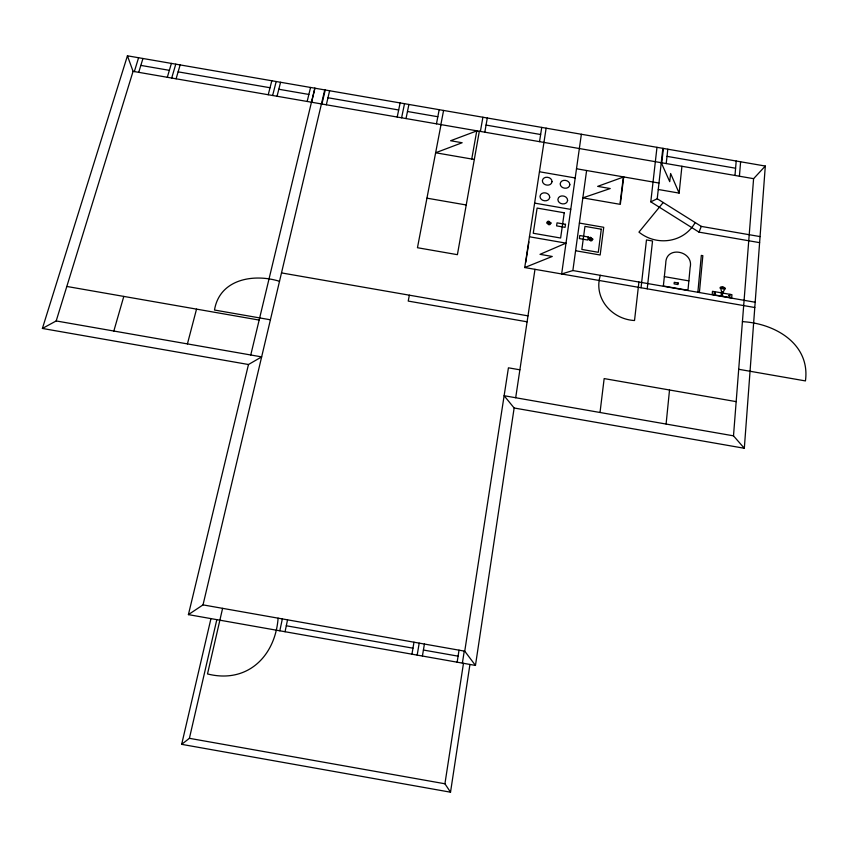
<?xml version="1.0" encoding="UTF-8"?>
<svg xmlns="http://www.w3.org/2000/svg" width="848" height="848" viewBox="0 0 848 848"><rect width="100%" height="100%" fill="white"/><g stroke="black" fill="none" stroke-linecap="round" stroke-linejoin="round"><path stroke-width="1.27" d="M744.321 448.274L733.499 435.84L504.125 395.719L514.142 407.994L744.321 448.274L765.309 166.049L127.433 55.809L42.4 328.452L248.475 364.513L261.65 356.891L56.191 320.947L42.4 328.452M733.499 435.84L753.596 178.674L765.309 166.049M739.414 176.214L740.611 161.788M729.693 297.542L729.958 294.33M734.983 175.451L736.202 161.025M721.129 296.047L721.521 291.532L720.429 287.122L722.962 286.804L724.976 287.917C724.923 290.631 721.224 292.761 722.793 296.334M714.228 294.85L714.514 291.648L714.292 294.86M688.873 280.889L690.124 267.523C694.226 250.966 665.786 245.083 665.754 263.293L663.348 285.999L687.961 290.281L688.873 280.889L664.344 276.628M697.862 292.274L701.328 255.407L702.844 255.672L699.399 292.539M666.104 423.989L669.517 389.985M658.281 189.486L679.131 193.1L681.919 166.272M666.221 163.558L667.8 149.195M647.215 288.808L652.536 241.002L646.473 239.942L641.046 287.737M656.977 147.329L650.787 201.835L657.232 198.75L662.839 148.347M661.8 162.795L663.39 148.442M638.915 282.024L634.527 320.523C611.8 319.367 593.187 298.083 600.352 275.314M600.024 412.435L604.158 378.579L736.17 401.634M620.111 203.054L623.206 178.091M581.368 134.26L561.652 273.968L572.866 270.544L586.604 170.512M248.475 364.513L188.415 614.62L475.463 665.426L514.142 407.994M515.69 397.744L534.982 269.325M210.951 618.616L181.663 744.343L450.521 792.191L469.94 664.45M475.463 665.426L464.746 651.179L508.429 367.82L519.888 369.813M450.521 792.191L444.924 783.775L463.474 663.306M754.794 307.517L524.721 267.544L546.133 128.175M525.781 262.308L528.919 241.913M457.146 662.193L459.022 650.162M539.529 141.648L541.734 127.412M462.383 663.115L464.248 651.084M422.41 656.045L424.413 644.045M417.174 655.112L419.198 643.123M411.948 654.19L413.983 642.201M484.812 132.182L487.303 118.01M479.332 131.239L457.401 254.676L417.46 247.722L441.024 124.614M480.392 131.419L482.904 117.247M471.742 159.021L476.777 130.793M440.875 124.592L443.578 110.452M409.351 295.189L408.227 301.082L527.096 321.805M436.455 123.829L439.19 109.689M406.022 118.561L408.906 104.463M401.602 117.798L404.517 103.7M397.203 117.035L400.129 102.937M285.055 631.728L287.546 619.835M278.112 618.16C275.218 656.564 247.065 683.923 207.506 673.948L222.6 608.345M279.829 630.806L282.342 618.913M181.663 744.343L189.401 738.322L216.823 619.655M326.332 104.781L329.618 90.757M188.415 614.62L203.022 604.878L324.752 89.92M321.922 104.018L325.24 89.994M250.764 354.983L314.831 88.203M311.576 102.226L314.937 88.213M307.167 101.463L310.559 87.461M277.042 96.259L280.571 82.277M272.632 95.495L276.194 81.525M268.233 94.732L271.816 80.761M187.419 343.906L196.535 309.128M113.833 331.038L123.797 296.408M176.098 78.8L180.147 64.925M171.709 78.037L175.769 64.172M167.31 77.285L171.402 63.409M138.722 72.334L142.952 58.491M56.191 320.947L133.072 71.359L127.433 55.809M134.334 71.582L138.584 57.738M650.787 201.835L698.985 232.129L701.317 226.405L760.062 236.592M695.18 222.547C683.891 242.804 656.649 246.482 638.947 232.119L663.231 202.502M524.721 267.544L552.26 256.456L540.017 254.336L565.998 243.132L529.459 236.783M476.968 130.836L450.595 140.747L462.149 142.74L435.628 152.767L474.318 159.466M140.842 65.402L169.367 70.331M178.122 71.847L270.035 87.736M278.812 89.252L308.863 94.446M327.975 97.753L398.666 109.975M407.464 111.491L437.822 116.738M486.063 125.08L540.632 134.514M667.016 156.361L735.587 168.222M133.072 71.359L753.596 178.674M576.513 168.763L658.97 183.041M539.519 171.773L575.103 177.942M534.696 203.128L570.672 209.371M698.985 232.129L759.617 242.645M579.407 223.077L603.734 227.296L600.161 255.004L575.601 250.743M426.947 198.167L466.23 204.983M721.489 291.85L723.153 292.136M721.404 292.846L712.479 291.299L712.203 294.5L731.665 297.881L731.93 294.68L723.068 293.132M572.866 270.544L755.186 302.238M742.424 321.657C774.743 323.332 810.508 343.832 805.441 380.922L738.703 369.283M281.504 272.908L527.997 315.859M279.511 281.303C253.934 273.321 219.685 278.897 214.491 310.029L270.417 319.791M66.875 286.465L259.138 320.067M203.022 604.878L464.746 651.179M286.306 625.771L412.965 648.179M423.417 650.034L458.09 656.161M189.401 738.322L444.924 783.775M657.232 198.75L701.317 226.405M661.26 162.699L669.74 181.673L670.62 173.501L679.131 193.1M728.93 295.486C728.517 296.662 730.859 295.676 728.93 295.486M715.383 293.132C715.617 294.415 713.454 292.698 715.383 293.132M678.167 282.988L678.008 284.568L674.096 283.889L674.255 282.31L678.167 282.988M623.725 176.935L620.323 204.368L582.841 197.87L610.221 188.542L597.66 186.369L623.725 176.935M601.285 229.204L598.296 252.301L581.845 249.439L584.961 226.374L601.285 229.204M592.794 239.168L591.968 240.641L590.77 240.959L588.459 239.062L589.286 237.599L590.494 237.27L592.794 239.168M588.279 236.995L587.876 240.048L579.364 238.574L579.778 235.521L588.279 236.995M589.434 238.723L590.282 240.09L591.819 239.507L590.971 238.129L589.434 238.723M565.499 224.317L565.065 227.349L556.585 225.875L557.03 222.854L565.499 224.317M564.238 212.784L560.623 238.023L533.254 233.264L537.102 208.078L564.238 212.784M567.609 200.361C566.973 205.746 557.952 204.665 557.889 199.471C558.546 194.097 567.535 195.178 567.609 200.361M569.845 184.716C569.199 190.047 560.252 188.966 560.178 183.825C560.835 178.515 569.739 179.596 569.845 184.716M550.977 223.035L550.129 224.487L548.921 224.805L546.653 222.918L547.501 221.466L548.698 221.148L550.977 223.035M549.716 197.266C549.048 202.619 540.038 201.58 539.996 196.365C540.664 191.012 549.652 192.061 549.716 197.266M552.037 181.642C551.38 186.942 542.434 185.892 542.37 180.741C543.059 175.451 551.963 176.501 552.037 181.642M547.628 222.589L548.444 223.946L550.002 223.374L549.175 222.006L547.628 222.589M720.164 287.991C729.375 291.32 723.503 285.723 720.164 287.991"/></g></svg>
